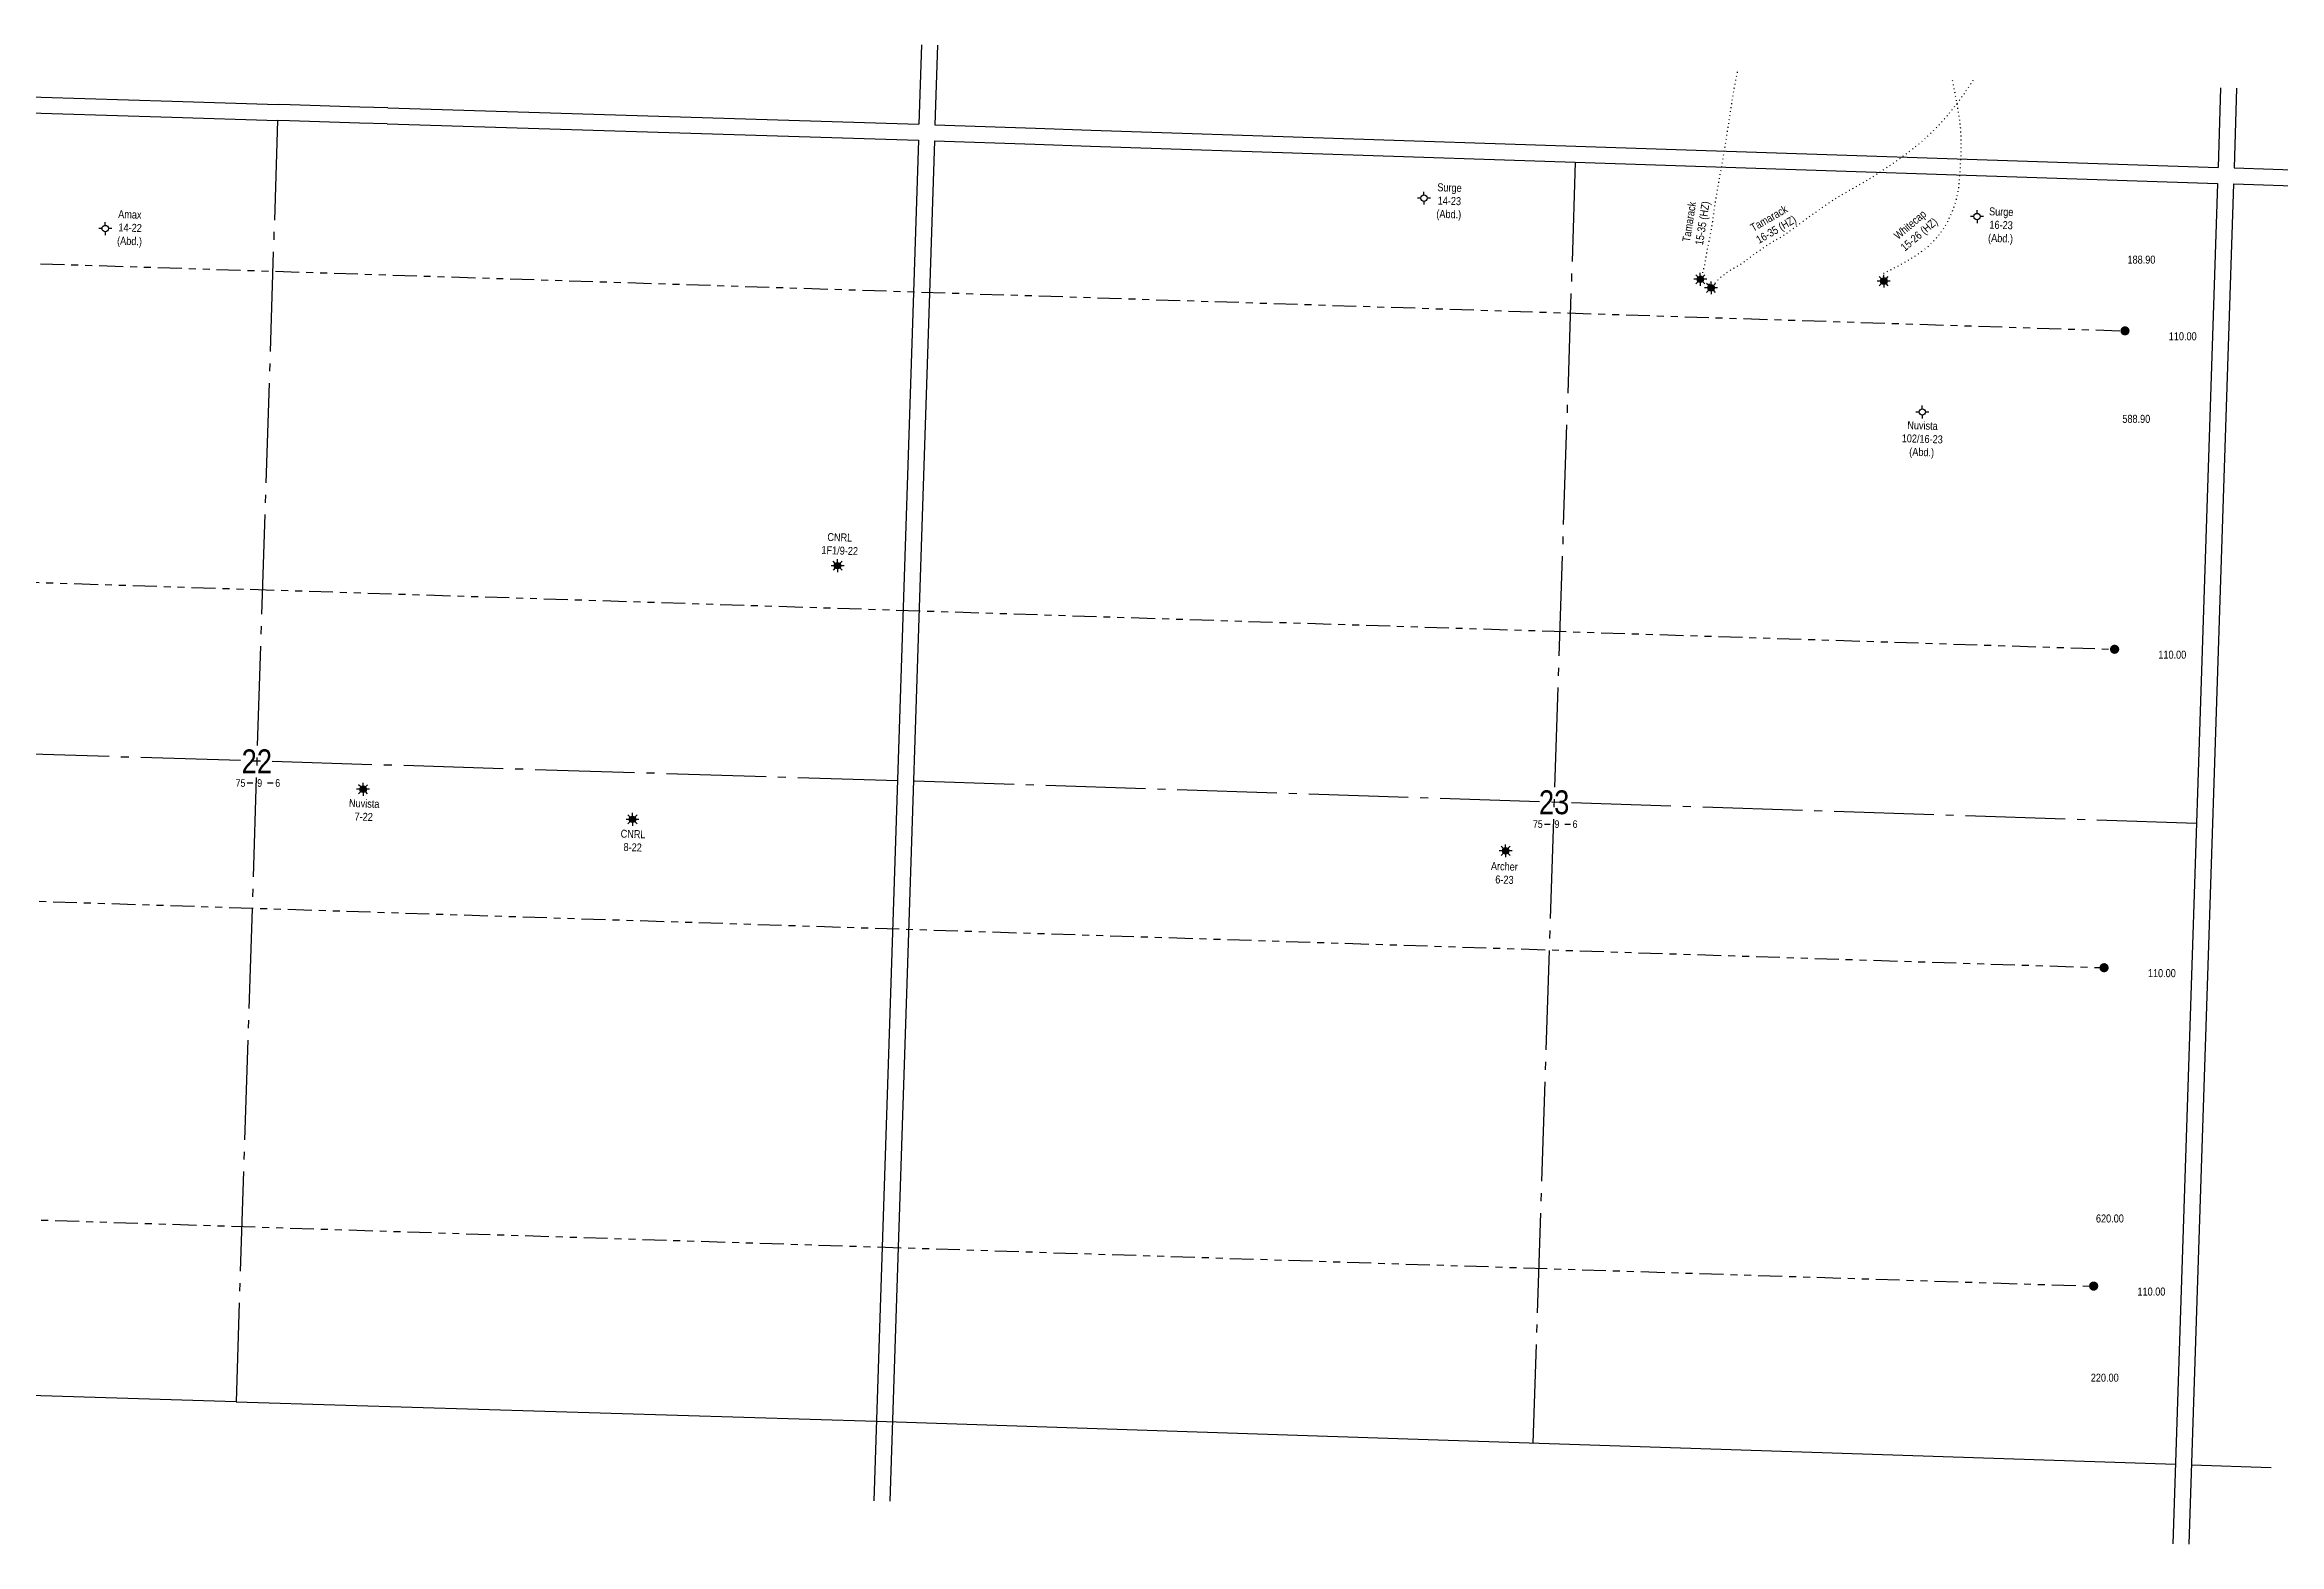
# Model space of a CAD drawing. Extents: x 350119 to 360339, y 6149858 to 6155226.
# Drawn here: x 354122 to 356927, y 6153230 to 6155112 of the extents above; entities that cross this region are included whole.
import ezdxf
from ezdxf.enums import TextEntityAlignment as Align

# ---------------------------------------------------------------- set-up
doc = ezdxf.new("R2010")
doc.units = 0
doc.header["$LTSCALE"] = 5
for name, pattern in [('foc-DOT', [1, 0.2, -0.8]), ('foc-DRILLPATH', [14.75, 6, -1.75, 1.75, -1.75, 1.75, -1.75]), ('foc-QUARTERLINE', [33, 25, -3, 2, -3])]:
    doc.linetypes.add(name, pattern=pattern)
for name, color, linetype in [('10', 1, 'Continuous'), ('9', 3, 'Continuous'), ('AS-DRILL-T', 8, 'Continuous'), ('DETAIL-HZ-Existing', 8, 'foc-DOT'), ('F-WS-S', 8, 'Continuous'), ('L-MON', 1, 'Continuous'), ('L-QSEC', 8, 'foc-QUARTERLINE'), ('L-SEC', 7, 'Continuous'), ('L-SECLBL', 7, 'Continuous'), ('P-PDRILLPATH', 12, 'foc-DRILLPATH')]:
    doc.layers.add(name, color=color, linetype=linetype)
doc.layers.add('P-DRILL-OFFSET', color=7, linetype='Continuous', true_color=0xcccccc, plot=False)
doc.layers.add('Z-DRILL-POINT', color=7, linetype='Continuous', true_color=0x7575ff, plot=False)
doc.styles.add('80L', font='ARIALN.TTF', dxfattribs={"height": 10})
doc.styles.add('SIMPLEX', font='ARIALN.TTF')

# ---------------------------------------------------------------- blocks, each defined once
blk = doc.blocks.new('plbh')
at = {"layer": 'L-MON'}
h = blk.add_hatch(color=255, dxfattribs=at)
h.dxf.hatch_style = 1
edge = h.paths.add_edge_path()
edge.add_arc((0, 0), 1.16, 0, 360)
h = blk.add_hatch(color=256, dxfattribs=at)
h.dxf.hatch_style = 1
h.paths.add_polyline_path([(-0.96, 0, 1), (0.96, 0, 1)])
h.paths.add_polyline_path([(0.91, 0, -1), (-0.91, 0, -1)], flags=16)
h.paths.add_polyline_path([(0.45, 0, -1), (-0.45, 0, -1)], flags=0)
h = blk.add_hatch(color=256, dxfattribs=at)
h.dxf.hatch_style = 1
h.paths.add_polyline_path([(-0.45, 0, 1), (0.45, 0, 1)])
h.paths.add_polyline_path([(0.4, 0, -1), (-0.4, 0, -1)], flags=16)
at = {"layer": 'L-MON', "color": 240}
for radius in [0.96, 0.91, 0.45, 0.4]:
    blk.add_circle((0, 0), radius, dxfattribs=at)
blk = doc.blocks.new('L-SECLBL')
at = {"layer": '9', "color": 7}
for p, q in [((-5.1, -27.8), (-12.3, -27.8)), ((20.7, -27.8), (13.5, -27.8))]:
    blk.add_line(p, q, dxfattribs=at)
at = {"layer": '10', "color": 2, "style": 'SIMPLEX'}
blk.add_attdef('SEC', text='', height=30, dxfattribs=at).set_placement((0, 0), align=Align.MIDDLE)
at = {"layer": '10', "color": 5, "style": '80L'}
blk.add_attdef('TWP', text='', height=9.5, dxfattribs=at).set_placement((-14.4, -27.4), align=Align.MIDDLE_RIGHT)
blk.add_attdef('RGE', text='', height=9.5, dxfattribs=at).set_placement((3.6, -27.4), align=Align.MIDDLE_CENTER)
blk.add_attdef('MER', text='', height=9.5, dxfattribs=at).set_placement((23.2, -27.4), align=Align.MIDDLE_LEFT)
blk = doc.blocks.new('GAS')
h = blk.add_hatch(color=255)
h.dxf.hatch_style = 1
edge = h.paths.add_edge_path()
edge.add_arc((0, 0), 0.9, 0, 360)
for p, q in [((-0.81, 0), (-1.62, 0)), ((-0.57, 0.57), (-1.14, 1.14)), ((0, 0.81), (0, 1.62)), ((0.57, 0.57), (1.14, 1.14)), ((1.62, 0), (0.81, 0)), ((-0.57, -0.57), (-1.14, -1.14)), ((0, -0.81), (0, -1.62)), ((1.14, -1.14), (0.57, -0.57))]:
    blk.add_line(p, q)
blk.add_circle((0, 0), 0.8)
blk = doc.blocks.new('GABD')
for p, q in [((-0.81, 0), (-1.62, 0)), ((0, 0.81), (0, 1.62)), ((1.62, 0), (0.81, 0)), ((0, -0.81), (0, -1.62))]:
    blk.add_line(p, q)
blk.add_circle((0, 0), 0.8)

msp = doc.modelspace()

# ---------------------------------------------------------------- linework, layer by layer
at = {"layer": 'DETAIL-HZ-Existing', "flags": 128}
for points in [[(356200.569, 6154818.041), (356200.518, 6154818.032), (356200.471, 6154818.104), (356200.541, 6154818.402), (356200.672, 6154818.748), (356200.505, 6154819.154), (356200.069, 6154819.578), (356200.075, 6154819.758), (356200.168, 6154819.865), (356200.183, 6154820.025), (356199.989, 6154820.501), (356199.758, 6154820.789), (356199.596, 6154820.424), (356199.512, 6154819.997), (356199.526, 6154819.796), (356199.543, 6154819.715), (356199.618, 6154819.573), (356199.665, 6154819.461), (356199.66, 6154819.301), (356199.624, 6154819.122), (356199.591, 6154819.053), (356199.727, 6154818.909), (356199.971, 6154819.051), (356199.935, 6154819.472), (356199.644, 6154819.742), (356199.454, 6154819.758), (356199.303, 6154819.733), (356199.053, 6154819.731), (356198.888, 6154819.877), (356198.753, 6154820.022), (356198.714, 6154820.053), (356198.413, 6154820.043), (356197.862, 6154819.7), (356197.742, 6154819.094), (356198.07, 6154818.733), (356198.451, 6154818.441), (356198.578, 6154818.366), (356199.104, 6154818.239), (356199.145, 6154818.258), (356199.463, 6154818.487), (356199.637, 6154818.622), (356200.073, 6154819.098), (356200.42, 6154819.617), (356200.871, 6154820.232), (356201.433, 6154820.894), (356201.961, 6154821.437), (356202.431, 6154822.052), (356202.702, 6154822.393), (356202.785, 6154822.461), (356202.88, 6154822.618), (356202.964, 6154822.745), (356203.017, 6154822.833), (356203.018, 6154822.853), (356203.082, 6154822.971), (356203.148, 6154823.159), (356203.158, 6154823.159), (356203.221, 6154823.547), (356203.313, 6154824.234), (356203.447, 6154825.281), (356203.691, 6154826.593), (356204.006, 6154827.974), (356204.395, 6154829.462), (356204.863, 6154831.217), (356205.433, 6154833.34), (356206.066, 6154835.88), (356206.712, 6154838.791), (356207.307, 6154841.983), (356207.809, 6154845.088), (356207.859, 6154845.397), (356208.452, 6154848.829), (356208.476, 6154848.958), (356209.115, 6154852.589), (356209.622, 6154855.534), (356209.722, 6154856.151), (356210.4, 6154859.731), (356211.17, 6154863.388), (356211.205, 6154863.527), (356212.136, 6154867.809), (356212.514, 6154869.597), (356213.114, 6154872.609), (356214.006, 6154877.553), (356214.855, 6154882.707), (356215.706, 6154888.222), (356216.067, 6154890.662), (356216.572, 6154894.167), (356217.468, 6154900.431), (356218.434, 6154907.013), (356219.465, 6154913.763), (356219.492, 6154913.962), (356220.588, 6154920.83), (356221.825, 6154928.344), (356223.137, 6154936.025), (356224.544, 6154943.843), (356226.031, 6154951.968), (356227.488, 6154960.095), (356228.916, 6154968.263), (356230.327, 6154976.511), (356231.72, 6154984.81), (356232.259, 6154988.124), (356233.1, 6154993.329), (356234.187, 6155000.227), (356234.451, 6155001.889), (356235.788, 6155010.63), (356236.17, 6155013.119), (356237.101, 6155019.222), (356238.424, 6155027.863), (356239.72, 6155036.565), (356240.606, 6155042.529), (356241.024, 6155045.187), (356241.424, 6155047.645), (356242.546, 6155054.092), (356243.651, 6155060.029), (356244.193, 6155062.833), (356245.969, 6155071.819), (356246.446, 6155074.175), (356247.343, 6155078.538)], [(356214.054, 6154807.241), (356214.031, 6154807.472), (356213.999, 6154807.703), (356213.948, 6154807.985), (356213.832, 6154808.419), (356213.731, 6154808.692), (356213.64, 6154808.965), (356213.538, 6154809.229), (356213.407, 6154809.493), (356213.276, 6154809.758), (356213.134, 6154810.022), (356212.982, 6154810.267), (356212.84, 6154810.512), (356212.698, 6154810.767), (356212.527, 6154811.033), (356212.347, 6154811.329), (356212.175, 6154811.575), (356212.008, 6154811.67), (356211.799, 6154811.727), (356211.651, 6154811.792), (356211.513, 6154811.856), (356211.403, 6154811.86), (356211.323, 6154811.833), (356211.263, 6154811.835), (356211.214, 6154811.866), (356211.206, 6154811.947), (356211.199, 6154812.027), (356211.192, 6154812.127), (356211.182, 6154812.128), (356211.169, 6154812.018), (356211.205, 6154811.907), (356211.272, 6154811.814), (356211.382, 6154811.801), (356211.542, 6154811.825), (356211.692, 6154811.821), (356211.833, 6154811.846), (356211.977, 6154811.961), (356212.172, 6154812.095), (356212.346, 6154812.239), (356212.406, 6154812.218), (356212.366, 6154811.909), (356212.253, 6154811.532), (356212.112, 6154811.206), (356211.985, 6154810.991), (356211.901, 6154810.873), (356211.855, 6154810.665), (356211.903, 6154810.313), (356212.002, 6154809.979), (356212.103, 6154809.706), (356212.147, 6154809.524), (356212.141, 6154809.345), (356212.056, 6154809.187), (356211.881, 6154809.023), (356211.798, 6154808.635), (356211.857, 6154807.993), (356211.895, 6154807.332), (356211.957, 6154806.779), (356212.059, 6154806.516), (356212.169, 6154806.532), (356212.362, 6154806.616), (356212.637, 6154806.757), (356212.923, 6154806.928), (356213.232, 6154807.208), (356213.552, 6154807.507), (356213.87, 6154807.757), (356214.209, 6154808.006), (356214.528, 6154808.276), (356214.914, 6154808.463), (356215.242, 6154808.402), (356215.355, 6154808.189), (356215.298, 6154807.97), (356215.263, 6154807.801), (356215.29, 6154807.71), (356215.31, 6154807.71), (356215.402, 6154807.767), (356215.514, 6154807.843), (356215.588, 6154807.951), (356215.721, 6154808.067), (356215.888, 6154808.251), (356215.942, 6154808.379), (356215.996, 6154808.498), (356216.063, 6154808.716), (356216.228, 6154809.161), (356216.59, 6154809.829), (356216.59, 6154809.839), (356217.188, 6154810.69), (356217.981, 6154811.684), (356218.939, 6154812.814), (356219.971, 6154814.101), (356221.11, 6154815.564), (356222.43, 6154817.062), (356224.031, 6154818.59), (356225.791, 6154820.083), (356227.712, 6154821.631), (356229.706, 6154823.237), (356231.811, 6154824.868), (356234.024, 6154826.447), (356236.468, 6154828.068), (356239.135, 6154829.761), (356241.985, 6154831.539), (356245.018, 6154833.41), (356248.15, 6154835.259), (356251.403, 6154837.123), (356254.539, 6154839.081), (356257.574, 6154841.323), (356260.738, 6154843.841), (356264.209, 6154846.559), (356268.025, 6154849.445), (356272.072, 6154852.344), (356273.444, 6154853.28), (356275.644, 6154854.778), (356279.475, 6154857.494), (356283.305, 6154860.17), (356287.637, 6154862.92), (356292.482, 6154865.742), (356297.898, 6154868.877), (356303.828, 6154872.454), (356310.058, 6154876.612), (356316.432, 6154881.196), (356322.879, 6154885.907), (356329.441, 6154890.725), (356336.287, 6154895.693), (356343.266, 6154900.717), (356350.264, 6154905.751), (356357.282, 6154910.743), (356364.467, 6154915.661), (356371.978, 6154920.477), (356379.877, 6154925.171), (356387.992, 6154929.787), (356396.158, 6154934.422), (356404.366, 6154939.086), (356412.505, 6154943.812), (356420.349, 6154948.697), (356428.265, 6154953.931), (356436.266, 6154959.332), (356443.656, 6154964.402), (356444.127, 6154964.727), (356451.983, 6154970.273), (356459.754, 6154975.981), (356467.4, 6154981.834), (356474.911, 6154987.831), (356482.22, 6154994.115), (356489.258, 6155000.648), (356496.073, 6155007.408), (356502.676, 6155014.405), (356509.065, 6155021.6), (356515.241, 6155029.002), (356521.119, 6155036.463), (356526.894, 6155044.158), (356532.421, 6155051.901), (356537.835, 6155059.868), (356543.111, 6155067.899), (356543.632, 6155068.72)], [(356430.822, 6154815.621), (356430.932, 6154815.628), (356431.406, 6154815.732), (356431.798, 6154816.1), (356432.071, 6154816.501), (356432.234, 6154816.906), (356432.313, 6154817.474), (356432.342, 6154818.043), (356432.438, 6154818.55), (356432.566, 6154819.096), (356432.458, 6154819.77), (356432.228, 6154820.078), (356432.19, 6154820.139), (356432.436, 6154820.001), (356432.609, 6154819.195), (356432.406, 6154817.881), (356432.136, 6154816.649), (356432.096, 6154816.03), (356432.001, 6154816.183), (356431.694, 6154816.893), (356431.317, 6154817.616), (356431.167, 6154818.231), (356431.112, 6154819.004), (356430.937, 6154819.75), (356430.707, 6154820.368), (356430.528, 6154821.034), (356430.327, 6154821.611), (356430.033, 6154822.101), (356429.822, 6154822.668), (356430.008, 6154824.403), (356430.045, 6154824.602), (356430.076, 6154824.951), (356430.074, 6154825.191), (356430.027, 6154825.263), (356430.017, 6154825.283), (356430.037, 6154825.292), (356430.3, 6154825.354), (356430.897, 6154825.554), (356431.8, 6154825.945), (356433, 6154826.536), (356434.517, 6154827.357), (356436.381, 6154828.356), (356438.6, 6154829.494), (356441.132, 6154830.762), (356443.911, 6154832.192), (356446.924, 6154833.784), (356450.183, 6154835.518), (356453.647, 6154837.436), (356457.339, 6154839.577), (356461.237, 6154841.87), (356465.215, 6154844.201), (356469.442, 6154846.784), (356473.837, 6154849.612), (356478.331, 6154852.727), (356482.735, 6154856.135), (356486.945, 6154859.739), (356490.98, 6154863.489), (356494.863, 6154867.494), (356498.596, 6154871.804), (356502.105, 6154876.312), (356505.347, 6154880.908), (356508.334, 6154885.663), (356511.162, 6154890.723), (356513.879, 6154896.107), (356516.439, 6154901.866), (356518.818, 6154907.902), (356520.964, 6154914.165), (356522.674, 6154920.563), (356524.007, 6154927.042), (356525.052, 6154933.612), (356525.821, 6154940.3), (356526.393, 6154947.075), (356526.811, 6154954.025), (356527.196, 6154961.206), (356527.628, 6154968.596), (356527.906, 6154976.181), (356528.051, 6154983.97), (356528.133, 6154991.962), (356527.89, 6155000.144), (356527.341, 6155008.427), (356526.433, 6155016.771), (356525.156, 6155025.117), (356523.731, 6155033.538), (356522.158, 6155042.044), (356520.509, 6155050.653), (356519.628, 6155055.224), (356518.802, 6155059.333), (356517.064, 6155067.975), (356516.737, 6155069.611)]]:
    msp.add_lwpolyline(points, dxfattribs=at)
at = {"layer": 'L-QSEC', "flags": 128}
for points in [[(354414.752, 6155017.345), (354362.667, 6153409.195)], [(356043.666, 6154965.136), (355990.473, 6153357.497)], [(355192.76, 6154188.611), (353584.363, 6154237.811)], [(356823.381, 6154135.154), (355212.861, 6154187.952)]]:
    msp.add_lwpolyline(points, dxfattribs=at)
at = {"layer": 'L-SEC'}
for p, q in [((355223.082, 6155112.479), (355219.802, 6155012.558)), ((355243.182, 6155111.813), (355239.903, 6155011.892)), ((353610.799, 6155062.08), (354282.514, 6155041.514)), ((356853.649, 6155058.447), (356850.373, 6154958.527)), ((356873.75, 6155057.781), (356870.474, 6154957.861)), ((353610.154, 6155041.978), (354281.899, 6155021.412)), ((354281.899, 6155021.412), (354414.752, 6155017.345)), ((354282.514, 6155041.514), (354415.367, 6155037.447)), ((354430.407, 6155036.976), (354415.358, 6155037.442)), ((354518.212, 6155034.26), (354430.407, 6155036.976)), ((354553.066, 6155033.182), (354518.212, 6155034.26)), ((354553.066, 6155033.182), (355219.764, 6155012.56)), ((354429.785, 6155016.875), (354414.736, 6155017.34)), ((354517.59, 6155014.158), (354429.785, 6155016.875)), ((354552.445, 6155013.08), (354517.59, 6155014.158)), ((354552.445, 6155013.08), (355219.143, 6154992.458)), ((355219.143, 6154992.458), (355163.098, 6153284.844)), ((355239.243, 6154991.792), (355183.199, 6153284.184)), ((355239.243, 6154991.792), (355365.225, 6154987.617)), ((355239.903, 6155011.892), (355365.891, 6155007.718)), ((355365.891, 6155007.718), (355435.844, 6155005.4)), ((355435.844, 6155005.4), (356044.332, 6154985.236)), ((355365.225, 6154987.617), (355435.178, 6154985.299)), ((355435.178, 6154985.299), (356043.666, 6154965.136)), ((356043.666, 6154965.136), (356849.714, 6154938.426)), ((356044.332, 6154985.236), (356850.373, 6154958.527)), ((356849.714, 6154938.426), (356793.736, 6153230.89)), ((356869.815, 6154937.76), (356813.837, 6153230.231)), ((356869.815, 6154937.76), (356969.734, 6154934.449)), ((356870.474, 6154957.861), (356968.359, 6154954.617)), ((354362.667, 6153409.195), (353558.572, 6153433.638)), ((354362.667, 6153409.195), (354500.288, 6153405.012)), ((354500.288, 6153405.012), (355166.377, 6153384.764)), ((355166.377, 6153384.764), (355820.729, 6153363.113)), ((355820.729, 6153363.113), (356797.012, 6153330.81)), ((356817.112, 6153330.145), (356917.032, 6153326.839))]:
    msp.add_line(p, q, dxfattribs=at)
at = {"layer": 'P-PDRILLPATH', "flags": 128}
for points in [[(351577.673, 6154429.16), (352080.153, 6154903.058), (356733.615, 6154753.316)], [(351584.967, 6154428.921), (352067.052, 6154503.376), (356720.513, 6154353.635)], [(351559.74, 6154409.745), (352040.851, 6153704.013), (356694.307, 6153554.271)], [(351567.034, 6154409.499), (352053.952, 6154103.695), (356707.41, 6153953.953)]]:
    msp.add_lwpolyline(points, dxfattribs=at)

# ---------------------------------------------------------------- block references
at = {"layer": 'AS-DRILL-T', "xscale": 4.998703300000011, "yscale": 4.998703300000011, "zscale": 4.998703300000011}
for p in [(355853.707, 6154919.865), (354198.47, 6154881.688), (356547.915, 6154896.77), (356479.162, 6154651.43)]:
    msp.add_blockref('GABD', p, dxfattribs=at)
at = {"layer": 'F-WS-S', "xscale": 4.998703300000012, "yscale": 4.998703300000012, "zscale": 4.998703300000012}
for p in [(356200.569, 6154818.041), (356430.822, 6154815.621), (356214.054, 6154807.241), (355117.653, 6154458.51), (354522.123, 6154177.944), (354860.268, 6154140.124), (355956.223, 6154100.662)]:
    msp.add_blockref('GAS', p, dxfattribs=at)
at = {"layer": 'L-MON', "color": 4, "xscale": 4.998703300000019, "yscale": 4.998703300000019, "zscale": 4.998703300000019}
for p in [(356733.615, 6154753.316), (356720.513, 6154353.635), (356707.41, 6153953.953), (356694.307, 6153554.271)]:
    msp.add_blockref('plbh', p, dxfattribs=at)
at = {"layer": 'L-SECLBL', "color": 4, "xscale": 0.99974066, "yscale": 0.99974066, "zscale": 0.99974066}
for p, values in [((354388.707, 6154213.206), {'SEC': '22', 'TWP': '75', 'RGE': '9', 'MER': '6'}), ((356017.078, 6154161.587), {'SEC': '23', 'TWP': '75', 'RGE': '9', 'MER': '6'})]:
    msp.add_blockref('L-SECLBL', p, dxfattribs=at).add_auto_attribs(values)

# ---------------------------------------------------------------- texts
at = {"layer": 'AS-DRILL-T', "char_height": 9.99496, "attachment_point": 1, "style": '80L'}
for s, width, insert, rotation in [('\\pi0.52722;Surge\\P\\pi1.5397;14-23\\P\\pi0.39768;(Abd.)', 30.58934, (355870.121, 6154938.619), 358.156942), ('\\pi2.0919;Tamarack\\P\\pi0.66699;15-35 (HZ)', 54.75859, (356177.392, 6154863.707), 81.226951), ('\\pi2.0919;Tamarack\\P\\pi0.66699;16-35 (HZ)', 54.75859, (356260.304, 6154885.034), 30.224704), ('\\pi0.52722;Surge\\P\\pi1.5397;16-23\\P\\pi0.39768;(Abd.)', 30.58934, (356562.66, 6154908.359), 358.156942), ('\\pi9.6018;Amax \\P\\pi10.471;14-22\\P\\pi9.2984;(Abd.)', 48.39073, (354205.314, 6154905.203), 358.156942), ('\\pi3.8271;Whitecap\\P\\pi0.66699;15-26 (HZ)', 54.75859, (356439.524, 6154872.379), 40.566419), ('\\pi5.7838;Nuvista \\P\\pi-0.7034;102/16-23\\P\\pi9.2984;(Abd.)', 48.39073, (356454.771, 6154640.256), 358.156942), ('\\pi7.5701;CNRL\\P\\pi0.66358;1F1/9-22', 45.3227, (355097.509, 6154499.897), 358.156942), ('\\pi0.47609;Nuvista\\P\\pi7.9962;7-22', 37.77535, (354504.126, 6154165.716), 358.156942), ('\\pi7.5701;CNRL\\P\\pi11.736;8-22', 45.3227, (354838.024, 6154127.514), 358.156942), ('\\pi0.046566;Archer\\P\\pi6.0054;6-23 ', 33.97099, (355937.939, 6154086.643), 358.156942)]:
    msp.add_mtext_dynamic_manual_height_columns(s, width=width, gutter_width=49.987, heights=[0], dxfattribs=dict(at, insert=insert, rotation=rotation))
at = {"layer": 'P-DRILL-OFFSET', "char_height": 9.99741, "width": 2.49935, "attachment_point": 1, "style": '80L'}
for s, insert in [('{\\C1;188.90}', (356736.743, 6154847.691)), ('{\\C1;110.00}', (356788.572, 6154751.515)), ('{\\C1;588.90}', (356730.262, 6154647.848)), ('{\\C1;110.00}', (356775.469, 6154351.833)), ('{\\C1;110.00}', (356762.366, 6153952.151)), ('{\\C1;620.00}', (356697.161, 6153644.203)), ('{\\C1;110.00}', (356749.263, 6153552.47)), ('{\\C1;220.00}', (356690.67, 6153444.36))]:
    msp.add_mtext(s, dxfattribs=dict(at, insert=insert))
at = {"layer": 'Z-DRILL-POINT', "style": '80L'}
for s, p in [('D3', (356733.615, 6154753.316)), ('C3', (356720.513, 6154353.635)), ('B3', (356707.41, 6153953.953)), ('A3', (356694.307, 6153554.271))]:
    msp.add_text(s, height=1.9995, dxfattribs=at).set_placement(p)

doc.saveas('drawing.dxf')
